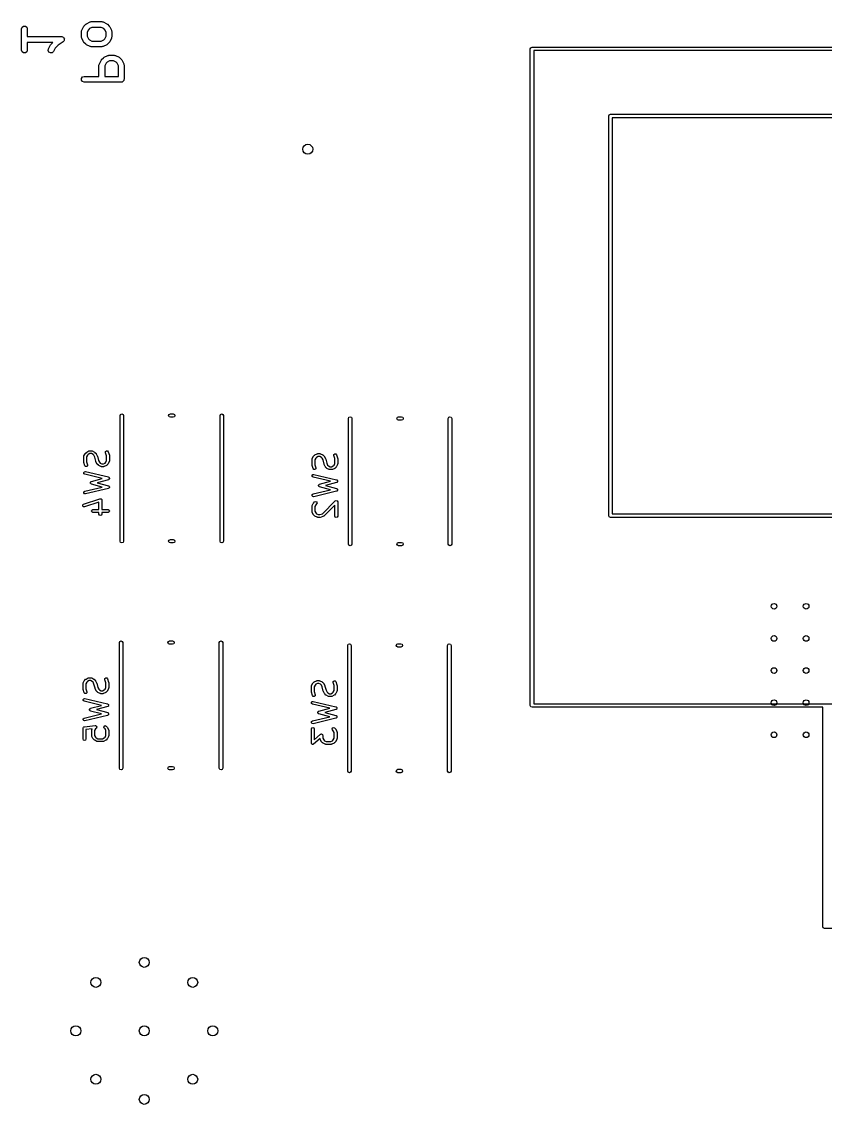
# Model space of a CAD drawing. Extents: x 0.03 to 2.76, y -2.35 to -0.04.
# Drawn here: x 0.027 to 1.136, y -2.297 to -0.804 of the extents above; entities that cross this region are included whole.
import ezdxf

# ---------------------------------------------------------------- set-up
doc = ezdxf.new("R2010")
doc.units = 0
doc.header["$MEASUREMENT"] = 0
doc.layers.add('BLACK', color=7, linetype='CONTINUOUS')

msp = doc.modelspace()

# ---------------------------------------------------------------- linework, layer by layer
at = {"layer": 'BLACK', "linetype": 'CONTINUOUS'}
for p, q in [((0.1163, -0.8072), (0.1212, -0.8047)), ((0.1212, -0.8047), (0.1221, -0.8046)), ((0.1221, -0.8046), (0.123, -0.8043)), ((0.123, -0.8043), (0.1376, -0.8043)), ((0.1376, -0.8043), (0.1384, -0.8046)), ((0.1384, -0.8046), (0.1393, -0.8047)), ((0.1393, -0.8047), (0.1442, -0.8072)), ((0.0269, -0.8144), (0.0276, -0.812)), ((0.0269, -0.8436), (0.0269, -0.8144)), ((0.0276, -0.812), (0.0296, -0.8106)), ((0.0296, -0.8106), (0.032, -0.8106)), ((0.032, -0.8106), (0.034, -0.812)), ((0.034, -0.812), (0.0347, -0.8144)), ((0.0347, -0.8144), (0.0347, -0.825)), ((0.1093, -0.818), (0.1096, -0.8172)), ((0.1093, -0.8253), (0.1093, -0.818)), ((0.1096, -0.8172), (0.1097, -0.8163)), ((0.1097, -0.8163), (0.1121, -0.8114)), ((0.1121, -0.8114), (0.1126, -0.8109)), ((0.1126, -0.8109), (0.1129, -0.8104)), ((0.1129, -0.8104), (0.1153, -0.8079)), ((0.1153, -0.8079), (0.1159, -0.8076)), ((0.1159, -0.8076), (0.1163, -0.8072)), ((0.1189, -0.8155), (0.1171, -0.8189)), ((0.1171, -0.8189), (0.1171, -0.8244)), ((0.1204, -0.8139), (0.1189, -0.8155)), ((0.1239, -0.8122), (0.1204, -0.8139)), ((0.1367, -0.8122), (0.1239, -0.8122)), ((0.1401, -0.8139), (0.1367, -0.8122)), ((0.1417, -0.8155), (0.1401, -0.8139)), ((0.1434, -0.8189), (0.1417, -0.8155)), ((0.1434, -0.8244), (0.1434, -0.8189)), ((0.1442, -0.8072), (0.1447, -0.8076)), ((0.1447, -0.8076), (0.1452, -0.8079)), ((0.1452, -0.8079), (0.1477, -0.8104)), ((0.1477, -0.8104), (0.148, -0.8109)), ((0.148, -0.8109), (0.1484, -0.8114)), ((0.1484, -0.8114), (0.1509, -0.8163)), ((0.1509, -0.8163), (0.151, -0.8172)), ((0.151, -0.8172), (0.1513, -0.818)), ((0.1513, -0.818), (0.1513, -0.8253)), ((0.0347, -0.825), (0.082, -0.825)), ((0.07, -0.8329), (0.0347, -0.8329)), ((0.0347, -0.8329), (0.0347, -0.8436)), ((0.0667, -0.8365), (0.067, -0.8359)), ((0.067, -0.8359), (0.07, -0.8329)), ((0.0842, -0.8323), (0.0772, -0.8369)), ((0.082, -0.825), (0.0821, -0.8251)), ((0.0821, -0.8251), (0.0821, -0.825)), ((0.0821, -0.825), (0.0832, -0.8254)), ((0.0832, -0.8254), (0.0843, -0.8258)), ((0.0843, -0.8322), (0.0842, -0.8322)), ((0.0842, -0.8322), (0.0842, -0.8323)), ((0.0843, -0.8258), (0.0844, -0.8259)), ((0.085, -0.8312), (0.0843, -0.8322)), ((0.0844, -0.8259), (0.0844, -0.8259)), ((0.0844, -0.8259), (0.0851, -0.8268)), ((0.0857, -0.8304), (0.085, -0.8312)), ((0.0851, -0.8268), (0.0857, -0.8278)), ((0.0857, -0.8278), (0.0857, -0.8278)), ((0.0857, -0.8278), (0.0858, -0.8279)), ((0.0858, -0.8279), (0.0857, -0.8291)), ((0.0857, -0.8291), (0.0857, -0.8302)), ((0.0857, -0.8302), (0.0857, -0.8303)), ((0.0857, -0.8303), (0.0857, -0.8304)), ((0.1096, -0.8262), (0.1093, -0.8253)), ((0.1097, -0.8271), (0.1096, -0.8262)), ((0.1121, -0.832), (0.1097, -0.8271)), ((0.1126, -0.8324), (0.1121, -0.832)), ((0.1129, -0.833), (0.1126, -0.8324)), ((0.1153, -0.8354), (0.1129, -0.833)), ((0.1159, -0.8357), (0.1153, -0.8354)), ((0.1163, -0.8362), (0.1159, -0.8357)), ((0.1171, -0.8244), (0.1189, -0.8279)), ((0.1189, -0.8279), (0.1204, -0.8294)), ((0.1204, -0.8294), (0.1239, -0.8311)), ((0.1239, -0.8311), (0.1367, -0.8311)), ((0.1367, -0.8311), (0.1401, -0.8294)), ((0.1401, -0.8294), (0.1417, -0.8279)), ((0.1417, -0.8279), (0.1434, -0.8244)), ((0.1447, -0.8357), (0.1442, -0.8362)), ((0.1452, -0.8354), (0.1447, -0.8357)), ((0.1477, -0.833), (0.1452, -0.8354)), ((0.148, -0.8324), (0.1477, -0.833)), ((0.1484, -0.832), (0.148, -0.8324)), ((0.1509, -0.8271), (0.1484, -0.832)), ((0.151, -0.8262), (0.1509, -0.8271)), ((0.1513, -0.8253), (0.151, -0.8262)), ((0.0276, -0.8459), (0.0269, -0.8436)), ((0.0296, -0.8474), (0.0276, -0.8459)), ((0.032, -0.8474), (0.0296, -0.8474)), ((0.034, -0.8459), (0.032, -0.8474)), ((0.0347, -0.8436), (0.034, -0.8459)), ((0.0635, -0.8443), (0.0638, -0.8418)), ((0.0646, -0.8464), (0.0635, -0.8443)), ((0.0638, -0.8418), (0.0663, -0.837)), ((0.0668, -0.8475), (0.0646, -0.8464)), ((0.0663, -0.837), (0.0667, -0.8365)), ((0.0692, -0.8471), (0.0668, -0.8475)), ((0.0709, -0.8454), (0.0692, -0.8471)), ((0.073, -0.8411), (0.0709, -0.8454)), ((0.0772, -0.8369), (0.073, -0.8411)), ((0.1212, -0.8386), (0.1163, -0.8362)), ((0.1221, -0.8387), (0.1212, -0.8386)), ((0.123, -0.839), (0.1221, -0.8387)), ((0.1376, -0.839), (0.123, -0.839)), ((0.1384, -0.8387), (0.1376, -0.839)), ((0.1393, -0.8386), (0.1384, -0.8387)), ((0.1442, -0.8362), (0.1393, -0.8386)), ((0.1407, -0.8535), (0.1456, -0.8511)), ((0.1456, -0.8511), (0.1465, -0.8509)), ((0.1465, -0.8509), (0.1473, -0.8506)), ((0.1473, -0.8506), (0.1546, -0.8506)), ((0.1546, -0.8506), (0.1555, -0.8509)), ((0.1555, -0.8509), (0.1564, -0.8511)), ((0.1564, -0.8511), (0.1613, -0.8535)), ((0.7287, -0.8419), (0.7294, -0.8403)), ((0.7287, -1.7474), (0.7287, -0.8419)), ((0.7294, -0.8403), (0.7311, -0.8396)), ((0.7311, -0.8396), (2.0894, -0.8396)), ((0.7335, -0.8443), (0.7335, -1.7451)), ((2.087, -0.8443), (0.7335, -0.8443)), ((0.1336, -0.8643), (0.1339, -0.8635)), ((0.1336, -0.8799), (0.1336, -0.8643)), ((0.1339, -0.8635), (0.1341, -0.8626)), ((0.1341, -0.8626), (0.1365, -0.8577)), ((0.1365, -0.8577), (0.1369, -0.8572)), ((0.1369, -0.8572), (0.1372, -0.8567)), ((0.1372, -0.8567), (0.1397, -0.8542)), ((0.1397, -0.8542), (0.1402, -0.8539)), ((0.1402, -0.8539), (0.1407, -0.8535)), ((0.1433, -0.8618), (0.1415, -0.8653)), ((0.1415, -0.8653), (0.1415, -0.8799)), ((0.1448, -0.8602), (0.1433, -0.8618)), ((0.1483, -0.8585), (0.1448, -0.8602)), ((0.1537, -0.8585), (0.1483, -0.8585)), ((0.1572, -0.8602), (0.1537, -0.8585)), ((0.1587, -0.8618), (0.1572, -0.8602)), ((0.1605, -0.8653), (0.1587, -0.8618)), ((0.1605, -0.8799), (0.1605, -0.8653)), ((0.1613, -0.8535), (0.1617, -0.8539)), ((0.1617, -0.8539), (0.1623, -0.8542)), ((0.1623, -0.8542), (0.1647, -0.8567)), ((0.1647, -0.8567), (0.165, -0.8572)), ((0.165, -0.8572), (0.1655, -0.8577)), ((0.1655, -0.8577), (0.1679, -0.8626)), ((0.1679, -0.8626), (0.168, -0.8635)), ((0.168, -0.8635), (0.1683, -0.8643)), ((0.1683, -0.8643), (0.1683, -0.8838)), ((0.1095, -0.8826), (0.1109, -0.8806)), ((0.1109, -0.8806), (0.1132, -0.8799)), ((0.1132, -0.8799), (0.1336, -0.8799)), ((0.1415, -0.8799), (0.1605, -0.8799)), ((0.1095, -0.885), (0.1095, -0.8826)), ((0.1109, -0.887), (0.1095, -0.885)), ((0.1132, -0.8878), (0.1109, -0.887)), ((0.1644, -0.8878), (0.1132, -0.8878)), ((0.165, -0.8876), (0.1644, -0.8878)), ((0.1656, -0.8876), (0.165, -0.8876)), ((0.1661, -0.8872), (0.1656, -0.8876)), ((0.1667, -0.887), (0.1661, -0.8872)), ((0.1671, -0.8865), (0.1667, -0.887)), ((0.1676, -0.8861), (0.1671, -0.8865)), ((0.1678, -0.8855), (0.1676, -0.8861)), ((0.1681, -0.885), (0.1678, -0.8855)), ((0.1683, -0.8838), (0.1681, -0.8844)), ((0.1681, -0.8844), (0.1681, -0.885)), ((0.837, -0.9344), (0.8377, -0.9328)), ((0.837, -1.4856), (0.837, -0.9344)), ((0.8377, -0.9328), (0.8394, -0.9321)), ((0.8394, -0.9321), (1.9811, -0.9321)), ((0.8417, -0.9368), (0.8417, -1.4833)), ((1.9787, -0.9368), (0.8417, -0.9368)), ((0.1628, -1.3476), (0.1635, -1.346)), ((0.1628, -1.5209), (0.1628, -1.3476)), ((0.1635, -1.346), (0.1652, -1.3453)), ((0.1652, -1.3453), (0.1668, -1.346)), ((0.1668, -1.346), (0.1675, -1.3476)), ((0.1675, -1.3476), (0.1675, -1.5209)), ((0.2297, -1.3476), (0.2304, -1.346)), ((0.2304, -1.3493), (0.2297, -1.3476)), ((0.2304, -1.346), (0.2321, -1.3453)), ((0.2321, -1.35), (0.2304, -1.3493)), ((0.2321, -1.3453), (0.236, -1.3453)), ((0.236, -1.35), (0.2321, -1.35)), ((0.236, -1.3453), (0.2377, -1.346)), ((0.2377, -1.3493), (0.236, -1.35)), ((0.2377, -1.346), (0.2384, -1.3476)), ((0.2384, -1.3476), (0.2377, -1.3493)), ((0.3006, -1.3476), (0.3013, -1.346)), ((0.3006, -1.5209), (0.3006, -1.3476)), ((0.3013, -1.346), (0.303, -1.3453)), ((0.303, -1.3453), (0.3046, -1.346)), ((0.3046, -1.346), (0.3053, -1.3476)), ((0.3053, -1.3476), (0.3053, -1.5209)), ((0.4778, -1.3516), (0.4784, -1.3499)), ((0.4778, -1.5248), (0.4778, -1.3516)), ((0.4784, -1.3499), (0.4801, -1.3492)), ((0.4801, -1.3492), (0.4818, -1.3499)), ((0.4818, -1.3499), (0.4825, -1.3516)), ((0.4825, -1.3516), (0.4825, -1.5248)), ((0.5447, -1.3516), (0.5454, -1.3499)), ((0.5454, -1.3533), (0.5447, -1.3516)), ((0.5454, -1.3499), (0.547, -1.3492)), ((0.547, -1.3539), (0.5454, -1.3533)), ((0.547, -1.3492), (0.551, -1.3492)), ((0.551, -1.3539), (0.547, -1.3539)), ((0.551, -1.3492), (0.5527, -1.3499)), ((0.5527, -1.3533), (0.551, -1.3539)), ((0.5527, -1.3499), (0.5533, -1.3516)), ((0.5533, -1.3516), (0.5527, -1.3533)), ((0.6156, -1.3516), (0.6162, -1.3499)), ((0.6156, -1.5248), (0.6156, -1.3516)), ((0.6162, -1.3499), (0.6179, -1.3492)), ((0.6179, -1.3492), (0.6196, -1.3499)), ((0.6196, -1.3499), (0.6203, -1.3516)), ((0.6203, -1.3516), (0.6203, -1.5248)), ((0.1128, -1.4033), (0.1143, -1.4003)), ((0.1128, -1.4037), (0.1128, -1.4033)), ((0.1143, -1.4003), (0.1145, -1.4001)), ((0.1145, -1.4001), (0.1147, -1.3998)), ((0.1147, -1.3998), (0.1162, -1.3983)), ((0.1162, -1.3983), (0.1165, -1.3982)), ((0.1165, -1.3982), (0.1167, -1.3979)), ((0.1177, -1.4023), (0.1165, -1.4046)), ((0.1167, -1.3979), (0.1197, -1.3964)), ((0.1187, -1.4013), (0.1177, -1.4023)), ((0.121, -1.4001), (0.1187, -1.4013)), ((0.1197, -1.3964), (0.1201, -1.3964)), ((0.1201, -1.3964), (0.1206, -1.3962)), ((0.1206, -1.3962), (0.1236, -1.3962)), ((0.1231, -1.4001), (0.121, -1.4001)), ((0.1254, -1.4013), (0.1231, -1.4001)), ((0.1236, -1.3962), (0.124, -1.3964)), ((0.124, -1.3964), (0.1244, -1.3964)), ((0.1244, -1.3964), (0.1274, -1.3979)), ((0.1264, -1.4023), (0.1254, -1.4013)), ((0.1277, -1.4048), (0.1264, -1.4023)), ((0.1274, -1.3979), (0.1277, -1.3982)), ((0.1277, -1.3982), (0.128, -1.3983)), ((0.128, -1.3983), (0.1295, -1.3998)), ((0.1295, -1.3998), (0.1296, -1.4001)), ((0.1296, -1.4001), (0.1298, -1.4003)), ((0.1298, -1.4003), (0.1313, -1.4033)), ((0.1313, -1.4033), (0.1313, -1.4035)), ((0.1313, -1.4035), (0.1315, -1.4037)), ((0.1427, -1.3988), (0.1428, -1.3973)), ((0.1441, -1.403), (0.1427, -1.3988)), ((0.1428, -1.3973), (0.1439, -1.3963)), ((0.1439, -1.3963), (0.1454, -1.3964)), ((0.1441, -1.4097), (0.1441, -1.403)), ((0.1454, -1.3964), (0.1464, -1.3975)), ((0.1464, -1.3975), (0.1479, -1.402)), ((0.1479, -1.402), (0.1479, -1.4024)), ((0.1479, -1.4024), (0.148, -1.4027)), ((0.148, -1.4027), (0.148, -1.4102)), ((0.4296, -1.4037), (0.4311, -1.4022)), ((0.4311, -1.4022), (0.4314, -1.4021)), ((0.4314, -1.4021), (0.4316, -1.4018)), ((0.4316, -1.4018), (0.4346, -1.4003)), ((0.4346, -1.4003), (0.4351, -1.4003)), ((0.4351, -1.4003), (0.4355, -1.4001)), ((0.4355, -1.4001), (0.4385, -1.4001)), ((0.4385, -1.4001), (0.4389, -1.4003)), ((0.4389, -1.4003), (0.4394, -1.4003)), ((0.4394, -1.4003), (0.4424, -1.4018)), ((0.4424, -1.4018), (0.4426, -1.4021)), ((0.4426, -1.4021), (0.4429, -1.4022)), ((0.4429, -1.4022), (0.4444, -1.4037)), ((0.4577, -1.4027), (0.4578, -1.4012)), ((0.4591, -1.4069), (0.4577, -1.4027)), ((0.4578, -1.4012), (0.4589, -1.4002)), ((0.4589, -1.4002), (0.4604, -1.4003)), ((0.4604, -1.4003), (0.4614, -1.4015)), ((0.4614, -1.4015), (0.4629, -1.406)), ((0.1126, -1.4042), (0.1128, -1.4037)), ((0.1126, -1.4117), (0.1126, -1.4042)), ((0.1127, -1.412), (0.1126, -1.4117)), ((0.1127, -1.4123), (0.1127, -1.412)), ((0.1142, -1.4168), (0.1127, -1.4123)), ((0.1152, -1.4179), (0.1142, -1.4168)), ((0.1167, -1.418), (0.1152, -1.4179)), ((0.1165, -1.4046), (0.1165, -1.4113)), ((0.1165, -1.4113), (0.1179, -1.4155)), ((0.1178, -1.417), (0.1167, -1.418)), ((0.1179, -1.4155), (0.1178, -1.417)), ((0.1292, -1.4106), (0.1277, -1.4048)), ((0.1293, -1.4108), (0.1292, -1.4106)), ((0.1293, -1.411), (0.1293, -1.4108)), ((0.1308, -1.414), (0.1293, -1.411)), ((0.131, -1.4143), (0.1308, -1.414)), ((0.1312, -1.4145), (0.131, -1.4143)), ((0.1327, -1.4161), (0.1312, -1.4145)), ((0.1315, -1.4037), (0.1329, -1.4095)), ((0.133, -1.4162), (0.1327, -1.4161)), ((0.1329, -1.4095), (0.1342, -1.412)), ((0.1332, -1.4164), (0.133, -1.4162)), ((0.1362, -1.4179), (0.1332, -1.4164)), ((0.1342, -1.412), (0.1352, -1.413)), ((0.1352, -1.413), (0.1375, -1.4142)), ((0.1366, -1.418), (0.1362, -1.4179)), ((0.1371, -1.4181), (0.1366, -1.418)), ((0.1401, -1.4181), (0.1371, -1.4181)), ((0.1375, -1.4142), (0.1396, -1.4142)), ((0.1396, -1.4142), (0.1419, -1.413)), ((0.1405, -1.418), (0.1401, -1.4181)), ((0.1409, -1.4179), (0.1405, -1.418)), ((0.1439, -1.4164), (0.1409, -1.4179)), ((0.1419, -1.413), (0.1429, -1.412)), ((0.1429, -1.412), (0.1441, -1.4097)), ((0.1442, -1.4162), (0.1439, -1.4164)), ((0.1445, -1.4161), (0.1442, -1.4162)), ((0.146, -1.4145), (0.1445, -1.4161)), ((0.1461, -1.4143), (0.146, -1.4145)), ((0.1463, -1.414), (0.1461, -1.4143)), ((0.1478, -1.411), (0.1463, -1.414)), ((0.1479, -1.4106), (0.1478, -1.411)), ((0.148, -1.4102), (0.1479, -1.4106)), ((0.4276, -1.4081), (0.4277, -1.4077)), ((0.4276, -1.4156), (0.4276, -1.4081)), ((0.4277, -1.4159), (0.4276, -1.4156)), ((0.4277, -1.4077), (0.4278, -1.4072)), ((0.4277, -1.4162), (0.4277, -1.4159)), ((0.4292, -1.4207), (0.4277, -1.4162)), ((0.4278, -1.4072), (0.4293, -1.4042)), ((0.4293, -1.4042), (0.4295, -1.404)), ((0.4295, -1.404), (0.4296, -1.4037)), ((0.4326, -1.4063), (0.4315, -1.4086)), ((0.4315, -1.4086), (0.4315, -1.4153)), ((0.4315, -1.4153), (0.4329, -1.4195)), ((0.4337, -1.4052), (0.4326, -1.4063)), ((0.436, -1.4041), (0.4337, -1.4052)), ((0.4381, -1.4041), (0.436, -1.4041)), ((0.4404, -1.4052), (0.4381, -1.4041)), ((0.4414, -1.4063), (0.4404, -1.4052)), ((0.4427, -1.4088), (0.4414, -1.4063)), ((0.4441, -1.4146), (0.4427, -1.4088)), ((0.4442, -1.4148), (0.4441, -1.4146)), ((0.4443, -1.415), (0.4442, -1.4148)), ((0.4458, -1.418), (0.4443, -1.415)), ((0.4444, -1.4037), (0.4445, -1.404)), ((0.4445, -1.404), (0.4448, -1.4042)), ((0.4448, -1.4042), (0.4463, -1.4072)), ((0.446, -1.4182), (0.4458, -1.418)), ((0.4461, -1.4185), (0.446, -1.4182)), ((0.4463, -1.4072), (0.4463, -1.4074)), ((0.4463, -1.4074), (0.4464, -1.4076)), ((0.4464, -1.4076), (0.4479, -1.4134)), ((0.4479, -1.4134), (0.4491, -1.4159)), ((0.4491, -1.4159), (0.4502, -1.417)), ((0.4502, -1.417), (0.4525, -1.4181)), ((0.4525, -1.4181), (0.4546, -1.4181)), ((0.4546, -1.4181), (0.4569, -1.417)), ((0.4569, -1.417), (0.4579, -1.4159)), ((0.4579, -1.4159), (0.4591, -1.4136)), ((0.4591, -1.4136), (0.4591, -1.4069)), ((0.461, -1.4182), (0.4609, -1.4185)), ((0.4613, -1.418), (0.461, -1.4182)), ((0.4628, -1.415), (0.4613, -1.418)), ((0.463, -1.4141), (0.4628, -1.4145)), ((0.4628, -1.4145), (0.4628, -1.415)), ((0.4629, -1.406), (0.4629, -1.4063)), ((0.4629, -1.4063), (0.463, -1.4066)), ((0.463, -1.4066), (0.463, -1.4141)), ((0.1126, -1.4262), (0.1135, -1.425)), ((0.1129, -1.4277), (0.1126, -1.4262)), ((0.1141, -1.4286), (0.1129, -1.4277)), ((0.1135, -1.425), (0.115, -1.4247)), ((0.138, -1.4343), (0.1141, -1.4286)), ((0.115, -1.4247), (0.1465, -1.4322)), ((0.1465, -1.4322), (0.1468, -1.4324)), ((0.1468, -1.4324), (0.147, -1.4325)), ((0.147, -1.4325), (0.1473, -1.4328)), ((0.1473, -1.4328), (0.1477, -1.4331)), ((0.1477, -1.4331), (0.1478, -1.4334)), ((0.4276, -1.4301), (0.4285, -1.4289)), ((0.4278, -1.4316), (0.4276, -1.4301)), ((0.4291, -1.4325), (0.4278, -1.4316)), ((0.4285, -1.4289), (0.43, -1.4287)), ((0.453, -1.4382), (0.4291, -1.4325)), ((0.4301, -1.4219), (0.4292, -1.4207)), ((0.43, -1.4287), (0.4615, -1.4362)), ((0.4316, -1.422), (0.4301, -1.4219)), ((0.4328, -1.421), (0.4316, -1.422)), ((0.4329, -1.4195), (0.4328, -1.421)), ((0.4476, -1.42), (0.4461, -1.4185)), ((0.4479, -1.4201), (0.4476, -1.42)), ((0.4481, -1.4204), (0.4479, -1.4201)), ((0.4511, -1.4219), (0.4481, -1.4204)), ((0.4516, -1.4219), (0.4511, -1.4219)), ((0.452, -1.4221), (0.4516, -1.4219)), ((0.455, -1.4221), (0.452, -1.4221)), ((0.4554, -1.4219), (0.455, -1.4221)), ((0.4559, -1.4219), (0.4554, -1.4219)), ((0.4589, -1.4204), (0.4559, -1.4219)), ((0.4591, -1.4201), (0.4589, -1.4204)), ((0.4594, -1.42), (0.4591, -1.4201)), ((0.4609, -1.4185), (0.4594, -1.42)), ((0.1141, -1.4517), (0.138, -1.4461)), ((0.1465, -1.4481), (0.115, -1.4556)), ((0.1217, -1.4397), (0.1218, -1.4394)), ((0.1217, -1.4402), (0.1217, -1.4397)), ((0.1217, -1.4407), (0.1217, -1.4402)), ((0.1218, -1.4409), (0.1217, -1.4407)), ((0.1218, -1.4394), (0.1219, -1.4392)), ((0.1219, -1.4411), (0.1218, -1.4409)), ((0.1219, -1.4392), (0.1223, -1.4389)), ((0.1223, -1.4414), (0.1219, -1.4411)), ((0.1223, -1.4389), (0.1226, -1.4385)), ((0.1226, -1.4419), (0.1223, -1.4414)), ((0.1226, -1.4385), (0.1228, -1.4384)), ((0.1228, -1.4419), (0.1226, -1.4419)), ((0.1228, -1.4384), (0.1231, -1.4383)), ((0.1231, -1.4421), (0.1228, -1.4419)), ((0.1231, -1.4383), (0.138, -1.4343)), ((0.138, -1.4461), (0.1231, -1.4421)), ((0.1466, -1.4361), (0.1312, -1.4402)), ((0.1312, -1.4402), (0.1466, -1.4443)), ((0.1468, -1.4479), (0.1465, -1.4481)), ((0.1468, -1.4359), (0.1466, -1.4361)), ((0.1466, -1.4443), (0.1468, -1.4444)), ((0.1471, -1.4358), (0.1468, -1.4359)), ((0.1468, -1.4444), (0.1471, -1.4445)), ((0.147, -1.4479), (0.1468, -1.4479)), ((0.1473, -1.4475), (0.147, -1.4479)), ((0.1474, -1.4354), (0.1471, -1.4358)), ((0.1471, -1.4445), (0.1474, -1.4449)), ((0.1477, -1.4472), (0.1473, -1.4475)), ((0.1478, -1.4351), (0.1474, -1.4354)), ((0.1474, -1.4449), (0.1478, -1.4452)), ((0.1478, -1.4469), (0.1477, -1.4472)), ((0.1478, -1.4334), (0.148, -1.4337)), ((0.148, -1.4346), (0.1478, -1.4348)), ((0.1478, -1.4348), (0.1478, -1.4351)), ((0.1478, -1.4452), (0.1478, -1.4455)), ((0.1478, -1.4455), (0.148, -1.4457)), ((0.148, -1.4467), (0.1478, -1.4469)), ((0.148, -1.4337), (0.1479, -1.4341)), ((0.1479, -1.4341), (0.148, -1.4346)), ((0.148, -1.4457), (0.1479, -1.4462)), ((0.1479, -1.4462), (0.148, -1.4467)), ((0.4366, -1.4436), (0.4368, -1.4434)), ((0.4367, -1.4441), (0.4366, -1.4436)), ((0.4366, -1.4446), (0.4367, -1.4441)), ((0.4368, -1.4448), (0.4366, -1.4446)), ((0.4368, -1.4431), (0.4372, -1.4428)), ((0.4368, -1.4434), (0.4368, -1.4431)), ((0.4368, -1.4451), (0.4368, -1.4448)), ((0.4372, -1.4454), (0.4368, -1.4451)), ((0.4372, -1.4428), (0.4375, -1.4424)), ((0.4375, -1.4458), (0.4372, -1.4454)), ((0.4375, -1.4424), (0.4378, -1.4424)), ((0.4378, -1.4458), (0.4375, -1.4458)), ((0.4378, -1.4424), (0.438, -1.4422)), ((0.438, -1.446), (0.4378, -1.4458)), ((0.438, -1.4422), (0.453, -1.4382)), ((0.453, -1.45), (0.438, -1.446)), ((0.4615, -1.44), (0.4462, -1.4441)), ((0.4462, -1.4441), (0.4615, -1.4482)), ((0.4615, -1.4362), (0.4617, -1.4364)), ((0.4618, -1.4398), (0.4615, -1.44)), ((0.4615, -1.4482), (0.4618, -1.4484)), ((0.4617, -1.4364), (0.462, -1.4364)), ((0.4621, -1.4398), (0.4618, -1.4398)), ((0.462, -1.4364), (0.4623, -1.4368)), ((0.4623, -1.4394), (0.4621, -1.4398)), ((0.4623, -1.4368), (0.4627, -1.4371)), ((0.4627, -1.4391), (0.4623, -1.4394)), ((0.4627, -1.4371), (0.4627, -1.4373)), ((0.4627, -1.4373), (0.4629, -1.4376)), ((0.4628, -1.4388), (0.4627, -1.4391)), ((0.4629, -1.4385), (0.4628, -1.4388)), ((0.4629, -1.4376), (0.4629, -1.4381)), ((0.4629, -1.4381), (0.4629, -1.4385)), ((0.1124, -1.4698), (0.1349, -1.4623)), ((0.1126, -1.4541), (0.1129, -1.4526)), ((0.1135, -1.4553), (0.1126, -1.4541)), ((0.1129, -1.4526), (0.1141, -1.4517)), ((0.115, -1.4556), (0.1135, -1.4553)), ((0.1349, -1.4623), (0.1353, -1.4623)), ((0.1353, -1.4623), (0.1356, -1.4622)), ((0.1356, -1.4622), (0.136, -1.4624)), ((0.136, -1.4624), (0.1364, -1.4624)), ((0.1364, -1.4624), (0.1367, -1.4626)), ((0.1367, -1.4626), (0.137, -1.4628)), ((0.137, -1.4628), (0.1371, -1.4632)), ((0.1371, -1.4632), (0.1374, -1.4635)), ((0.4276, -1.4581), (0.4278, -1.4566)), ((0.4285, -1.4593), (0.4276, -1.4581)), ((0.4278, -1.4566), (0.4291, -1.4557)), ((0.43, -1.4595), (0.4285, -1.4593)), ((0.4291, -1.4557), (0.453, -1.45)), ((0.4615, -1.452), (0.43, -1.4595)), ((0.4617, -1.4518), (0.4615, -1.452)), ((0.462, -1.4518), (0.4617, -1.4518)), ((0.4618, -1.4484), (0.4621, -1.4484)), ((0.4623, -1.4514), (0.462, -1.4518)), ((0.4621, -1.4484), (0.4623, -1.4488)), ((0.4623, -1.4488), (0.4627, -1.4491)), ((0.4627, -1.4511), (0.4623, -1.4514)), ((0.4627, -1.4491), (0.4628, -1.4494)), ((0.4629, -1.4506), (0.4627, -1.4508)), ((0.4627, -1.4508), (0.4627, -1.4511)), ((0.4628, -1.4494), (0.4629, -1.4496)), ((0.4629, -1.4496), (0.4629, -1.4501)), ((0.4629, -1.4501), (0.4629, -1.4506)), ((0.1112, -1.4723), (0.1113, -1.4708)), ((0.1122, -1.4734), (0.1112, -1.4723)), ((0.1113, -1.4708), (0.1124, -1.4698)), ((0.1137, -1.4735), (0.1122, -1.4734)), ((0.1336, -1.4669), (0.1137, -1.4735)), ((0.1231, -1.4791), (0.1237, -1.4778)), ((0.1237, -1.4778), (0.1251, -1.4772)), ((0.1251, -1.4772), (0.1336, -1.4772)), ((0.1336, -1.4772), (0.1336, -1.4669)), ((0.1374, -1.4635), (0.1374, -1.4639)), ((0.1374, -1.4639), (0.1375, -1.4642)), ((0.1375, -1.4642), (0.1375, -1.4772)), ((0.1375, -1.4772), (0.1461, -1.4772)), ((0.1461, -1.4772), (0.1475, -1.4778)), ((0.1475, -1.4778), (0.148, -1.4791)), ((0.4276, -1.4726), (0.4277, -1.4722)), ((0.4276, -1.4801), (0.4276, -1.4726)), ((0.4277, -1.4722), (0.4278, -1.4717)), ((0.4278, -1.4717), (0.4293, -1.4687)), ((0.4293, -1.4687), (0.4295, -1.4685)), ((0.4295, -1.4685), (0.4296, -1.4682)), ((0.4296, -1.4682), (0.4311, -1.4667)), ((0.4311, -1.4667), (0.4325, -1.4661)), ((0.4326, -1.4708), (0.4315, -1.4731)), ((0.4315, -1.4731), (0.4315, -1.4796)), ((0.4325, -1.4661), (0.4339, -1.4667)), ((0.4339, -1.4695), (0.4326, -1.4708)), ((0.4339, -1.4667), (0.4345, -1.4681)), ((0.4345, -1.4681), (0.4339, -1.4695)), ((0.442, -1.4829), (0.4596, -1.4652)), ((0.4591, -1.4713), (0.4444, -1.486)), ((0.4591, -1.4861), (0.4591, -1.4713)), ((0.4596, -1.4652), (0.461, -1.4646)), ((0.461, -1.4646), (0.4624, -1.4652)), ((0.4624, -1.4652), (0.463, -1.4666)), ((0.463, -1.4666), (0.463, -1.4861)), ((0.1237, -1.4805), (0.1231, -1.4791)), ((0.1251, -1.4811), (0.1237, -1.4805)), ((0.1336, -1.4811), (0.1251, -1.4811)), ((0.1336, -1.4836), (0.1336, -1.4811)), ((0.1342, -1.485), (0.1336, -1.4836)), ((0.1356, -1.4856), (0.1342, -1.485)), ((0.137, -1.485), (0.1356, -1.4856)), ((0.1375, -1.4836), (0.137, -1.485)), ((0.1461, -1.4811), (0.1375, -1.4811)), ((0.1375, -1.4811), (0.1375, -1.4836)), ((0.1475, -1.4805), (0.1461, -1.4811)), ((0.148, -1.4791), (0.1475, -1.4805)), ((0.4277, -1.4805), (0.4276, -1.4801)), ((0.4278, -1.481), (0.4277, -1.4805)), ((0.4293, -1.484), (0.4278, -1.481)), ((0.4295, -1.4842), (0.4293, -1.484)), ((0.4296, -1.4845), (0.4295, -1.4842)), ((0.4311, -1.486), (0.4296, -1.4845)), ((0.4314, -1.4861), (0.4311, -1.486)), ((0.4316, -1.4864), (0.4314, -1.4861)), ((0.4315, -1.4796), (0.4326, -1.4819)), ((0.4346, -1.4878), (0.4316, -1.4864)), ((0.4326, -1.4819), (0.4337, -1.483)), ((0.4337, -1.483), (0.436, -1.4841)), ((0.4351, -1.4879), (0.4346, -1.4878)), ((0.4355, -1.4881), (0.4351, -1.4879)), ((0.4385, -1.4881), (0.4355, -1.4881)), ((0.436, -1.4841), (0.4382, -1.4841)), ((0.4382, -1.4841), (0.442, -1.4829)), ((0.4388, -1.4879), (0.4385, -1.4881)), ((0.4391, -1.488), (0.4388, -1.4879)), ((0.4436, -1.4865), (0.4391, -1.488)), ((0.444, -1.4862), (0.4436, -1.4865)), ((0.4444, -1.486), (0.444, -1.4862)), ((0.4596, -1.4875), (0.4591, -1.4861)), ((0.461, -1.4881), (0.4596, -1.4875)), ((0.4624, -1.4875), (0.461, -1.4881)), ((0.463, -1.4861), (0.4624, -1.4875)), ((0.8377, -1.4873), (0.837, -1.4856)), ((0.837, -1.4856), (0.837, -1.4856)), ((0.8394, -1.488), (0.8377, -1.4873)), ((1.9811, -1.488), (0.8394, -1.488)), ((0.8417, -1.4833), (1.9787, -1.4833)), ((0.1635, -1.5225), (0.1628, -1.5209)), ((0.1652, -1.5232), (0.1635, -1.5225)), ((0.1668, -1.5225), (0.1652, -1.5232)), ((0.1675, -1.5209), (0.1668, -1.5225)), ((0.2297, -1.5209), (0.2304, -1.5192)), ((0.2304, -1.5225), (0.2297, -1.5209)), ((0.2304, -1.5192), (0.2321, -1.5185)), ((0.2321, -1.5232), (0.2304, -1.5225)), ((0.2321, -1.5185), (0.236, -1.5185)), ((0.236, -1.5185), (0.2377, -1.5192)), ((0.2377, -1.5225), (0.236, -1.5232)), ((0.2377, -1.5192), (0.2384, -1.5209)), ((0.2384, -1.5209), (0.2377, -1.5225)), ((0.3013, -1.5225), (0.3006, -1.5209)), ((0.303, -1.5232), (0.3013, -1.5225)), ((0.3046, -1.5225), (0.303, -1.5232)), ((0.3053, -1.5209), (0.3046, -1.5225)), ((0.5454, -1.5231), (0.547, -1.5224)), ((0.547, -1.5224), (0.551, -1.5224)), ((0.551, -1.5224), (0.5527, -1.5231)), ((0.236, -1.5232), (0.2321, -1.5232)), ((0.4784, -1.5265), (0.4778, -1.5248)), ((0.4801, -1.5272), (0.4784, -1.5265)), ((0.4818, -1.5265), (0.4801, -1.5272)), ((0.4825, -1.5248), (0.4818, -1.5265)), ((0.5447, -1.5248), (0.5454, -1.5231)), ((0.5454, -1.5265), (0.5447, -1.5248)), ((0.547, -1.5272), (0.5454, -1.5265)), ((0.551, -1.5272), (0.547, -1.5272)), ((0.5527, -1.5265), (0.551, -1.5272)), ((0.5527, -1.5231), (0.5533, -1.5248)), ((0.5533, -1.5248), (0.5527, -1.5265)), ((0.6162, -1.5265), (0.6156, -1.5248)), ((0.6179, -1.5272), (0.6162, -1.5265)), ((0.6196, -1.5265), (0.6179, -1.5272)), ((0.6203, -1.5248), (0.6196, -1.5265)), ((0.1618, -1.6606), (0.1625, -1.659)), ((0.1618, -1.8339), (0.1618, -1.6606)), ((0.1625, -1.659), (0.1642, -1.6583)), ((0.1642, -1.6583), (0.1658, -1.659)), ((0.1658, -1.659), (0.1665, -1.6606)), ((0.1665, -1.6606), (0.1665, -1.8339)), ((0.2287, -1.6606), (0.2294, -1.659)), ((0.2294, -1.6623), (0.2287, -1.6606)), ((0.2294, -1.659), (0.2311, -1.6583)), ((0.2311, -1.663), (0.2294, -1.6623)), ((0.2311, -1.6583), (0.235, -1.6583)), ((0.235, -1.663), (0.2311, -1.663)), ((0.235, -1.6583), (0.2367, -1.659)), ((0.2367, -1.6623), (0.235, -1.663)), ((0.2367, -1.659), (0.2374, -1.6606)), ((0.2374, -1.6606), (0.2367, -1.6623)), ((0.2996, -1.6606), (0.3003, -1.659)), ((0.2996, -1.8339), (0.2996, -1.6606)), ((0.3003, -1.659), (0.302, -1.6583)), ((0.302, -1.6583), (0.3036, -1.659)), ((0.3036, -1.659), (0.3043, -1.6606)), ((0.3043, -1.6606), (0.3043, -1.8339)), ((0.4768, -1.6646), (0.4775, -1.6629)), ((0.4768, -1.8378), (0.4768, -1.6646)), ((0.4775, -1.6629), (0.4791, -1.6622)), ((0.4791, -1.6622), (0.4808, -1.6629)), ((0.4808, -1.6629), (0.4815, -1.6646)), ((0.4815, -1.6646), (0.4815, -1.8378)), ((0.5437, -1.6646), (0.5444, -1.6629)), ((0.5444, -1.6662), (0.5437, -1.6646)), ((0.5444, -1.6629), (0.5461, -1.6622)), ((0.5461, -1.6669), (0.5444, -1.6662)), ((0.5461, -1.6622), (0.55, -1.6622)), ((0.55, -1.6669), (0.5461, -1.6669)), ((0.55, -1.6622), (0.5517, -1.6629)), ((0.5517, -1.6662), (0.55, -1.6669)), ((0.5517, -1.6629), (0.5524, -1.6646)), ((0.5524, -1.6646), (0.5517, -1.6662)), ((0.6146, -1.6646), (0.6153, -1.6629)), ((0.6146, -1.8378), (0.6146, -1.6646)), ((0.6153, -1.6629), (0.6169, -1.6622)), ((0.6169, -1.6622), (0.6186, -1.6629)), ((0.6186, -1.6629), (0.6193, -1.6646)), ((0.6193, -1.6646), (0.6193, -1.8378)), ((0.1116, -1.7171), (0.1118, -1.7167)), ((0.1118, -1.7163), (0.1133, -1.7133)), ((0.1118, -1.7167), (0.1118, -1.7163)), ((0.1133, -1.7133), (0.1136, -1.7131)), ((0.1136, -1.7131), (0.1137, -1.7128)), ((0.1137, -1.7128), (0.1152, -1.7113)), ((0.1152, -1.7113), (0.1155, -1.7111)), ((0.1155, -1.7111), (0.1157, -1.7109)), ((0.1167, -1.7153), (0.1155, -1.7176)), ((0.1157, -1.7109), (0.1187, -1.7094)), ((0.1177, -1.7143), (0.1167, -1.7153)), ((0.12, -1.7131), (0.1177, -1.7143)), ((0.1187, -1.7094), (0.1192, -1.7094)), ((0.1192, -1.7094), (0.1196, -1.7092)), ((0.1196, -1.7092), (0.1226, -1.7092)), ((0.1221, -1.7131), (0.12, -1.7131)), ((0.1244, -1.7143), (0.1221, -1.7131)), ((0.1226, -1.7092), (0.123, -1.7094)), ((0.123, -1.7094), (0.1235, -1.7094)), ((0.1235, -1.7094), (0.1265, -1.7109)), ((0.1255, -1.7153), (0.1244, -1.7143)), ((0.1267, -1.7178), (0.1255, -1.7153)), ((0.1265, -1.7109), (0.1267, -1.7111)), ((0.1267, -1.7111), (0.127, -1.7113)), ((0.127, -1.7113), (0.1285, -1.7128)), ((0.1285, -1.7128), (0.1286, -1.7131)), ((0.1286, -1.7131), (0.1288, -1.7133)), ((0.1288, -1.7133), (0.1303, -1.7163)), ((0.1303, -1.7163), (0.1304, -1.7165)), ((0.1304, -1.7165), (0.1305, -1.7167)), ((0.1305, -1.7167), (0.1319, -1.7225)), ((0.1417, -1.7118), (0.1418, -1.7103)), ((0.1431, -1.716), (0.1417, -1.7118)), ((0.1418, -1.7103), (0.143, -1.7093)), ((0.143, -1.7093), (0.1445, -1.7094)), ((0.1431, -1.7227), (0.1431, -1.716)), ((0.1445, -1.7094), (0.1454, -1.7105)), ((0.1454, -1.7105), (0.1469, -1.715)), ((0.1469, -1.715), (0.1469, -1.7153)), ((0.1469, -1.7153), (0.147, -1.7156)), ((0.147, -1.7156), (0.147, -1.7231)), ((0.4283, -1.7172), (0.4285, -1.717)), ((0.4285, -1.717), (0.4286, -1.7167)), ((0.4286, -1.7167), (0.4301, -1.7152)), ((0.4301, -1.7152), (0.4304, -1.7151)), ((0.4304, -1.7151), (0.4307, -1.7148)), ((0.4307, -1.7148), (0.4337, -1.7133)), ((0.435, -1.7171), (0.4327, -1.7182)), ((0.4337, -1.7133), (0.4341, -1.7133)), ((0.4341, -1.7133), (0.4345, -1.7131)), ((0.4345, -1.7131), (0.4375, -1.7131)), ((0.4371, -1.7171), (0.435, -1.7171)), ((0.4394, -1.7182), (0.4371, -1.7171)), ((0.4375, -1.7131), (0.438, -1.7133)), ((0.438, -1.7133), (0.4384, -1.7133)), ((0.4384, -1.7133), (0.4414, -1.7148)), ((0.4414, -1.7148), (0.4416, -1.7151)), ((0.4416, -1.7151), (0.4419, -1.7152)), ((0.4419, -1.7152), (0.4434, -1.7167)), ((0.4434, -1.7167), (0.4436, -1.717)), ((0.4436, -1.717), (0.4438, -1.7172)), ((0.4567, -1.7157), (0.4568, -1.7142)), ((0.4581, -1.7199), (0.4567, -1.7157)), ((0.4568, -1.7142), (0.4579, -1.7132)), ((0.4579, -1.7132), (0.4594, -1.7133)), ((0.4594, -1.7133), (0.4604, -1.7145)), ((0.4604, -1.7145), (0.4619, -1.719)), ((0.1116, -1.7247), (0.1116, -1.7171)), ((0.1117, -1.7249), (0.1116, -1.7247)), ((0.1117, -1.7253), (0.1117, -1.7249)), ((0.1132, -1.7298), (0.1117, -1.7253)), ((0.1142, -1.7309), (0.1132, -1.7298)), ((0.1157, -1.731), (0.1142, -1.7309)), ((0.1155, -1.7176), (0.1155, -1.7243)), ((0.1155, -1.7243), (0.1169, -1.7285)), ((0.1168, -1.73), (0.1157, -1.731)), ((0.1169, -1.7285), (0.1168, -1.73)), ((0.1282, -1.7236), (0.1267, -1.7178)), ((0.1283, -1.7238), (0.1282, -1.7236)), ((0.1283, -1.724), (0.1283, -1.7238)), ((0.1298, -1.727), (0.1283, -1.724)), ((0.1301, -1.7272), (0.1298, -1.727)), ((0.1302, -1.7275), (0.1301, -1.7272)), ((0.1317, -1.729), (0.1302, -1.7275)), ((0.132, -1.7292), (0.1317, -1.729)), ((0.1319, -1.7225), (0.1332, -1.725)), ((0.1322, -1.7294), (0.132, -1.7292)), ((0.1352, -1.7309), (0.1322, -1.7294)), ((0.1332, -1.725), (0.1342, -1.726)), ((0.1342, -1.726), (0.1365, -1.7272)), ((0.1357, -1.7309), (0.1352, -1.7309)), ((0.1361, -1.7311), (0.1357, -1.7309)), ((0.1391, -1.7311), (0.1361, -1.7311)), ((0.1365, -1.7272), (0.1386, -1.7272)), ((0.1386, -1.7272), (0.1409, -1.726)), ((0.1395, -1.7309), (0.1391, -1.7311)), ((0.14, -1.7309), (0.1395, -1.7309)), ((0.143, -1.7294), (0.14, -1.7309)), ((0.1409, -1.726), (0.142, -1.725)), ((0.142, -1.725), (0.1431, -1.7227)), ((0.1432, -1.7292), (0.143, -1.7294)), ((0.1435, -1.729), (0.1432, -1.7292)), ((0.145, -1.7275), (0.1435, -1.729)), ((0.1451, -1.7272), (0.145, -1.7275)), ((0.1453, -1.727), (0.1451, -1.7272)), ((0.1468, -1.724), (0.1453, -1.727)), ((0.1469, -1.7236), (0.1468, -1.724)), ((0.147, -1.7231), (0.1469, -1.7236)), ((0.4266, -1.7211), (0.4267, -1.7207)), ((0.4266, -1.7286), (0.4266, -1.7211)), ((0.4267, -1.7289), (0.4266, -1.7286)), ((0.4267, -1.7207), (0.4268, -1.7202)), ((0.4267, -1.7292), (0.4267, -1.7289)), ((0.4282, -1.7337), (0.4267, -1.7292)), ((0.4268, -1.7202), (0.4283, -1.7172)), ((0.4317, -1.7193), (0.4305, -1.7216)), ((0.4305, -1.7216), (0.4305, -1.7283)), ((0.4305, -1.7283), (0.4319, -1.7325)), ((0.4327, -1.7182), (0.4317, -1.7193)), ((0.4404, -1.7193), (0.4394, -1.7182)), ((0.4417, -1.7218), (0.4404, -1.7193)), ((0.4431, -1.7276), (0.4417, -1.7218)), ((0.4433, -1.7277), (0.4431, -1.7276)), ((0.4433, -1.728), (0.4433, -1.7277)), ((0.4448, -1.731), (0.4433, -1.728)), ((0.4438, -1.7172), (0.4453, -1.7202)), ((0.445, -1.7312), (0.4448, -1.731)), ((0.4451, -1.7315), (0.445, -1.7312)), ((0.4466, -1.733), (0.4451, -1.7315)), ((0.4453, -1.7202), (0.4453, -1.7204)), ((0.4453, -1.7204), (0.4454, -1.7206)), ((0.4454, -1.7206), (0.4469, -1.7264)), ((0.4469, -1.7264), (0.4482, -1.7289)), ((0.4482, -1.7289), (0.4492, -1.73)), ((0.4492, -1.73), (0.4515, -1.7311)), ((0.4515, -1.7311), (0.4536, -1.7311)), ((0.4536, -1.7311), (0.4559, -1.73)), ((0.4559, -1.73), (0.4569, -1.7289)), ((0.4569, -1.7289), (0.4581, -1.7266)), ((0.4581, -1.7266), (0.4581, -1.7199)), ((0.4599, -1.7315), (0.4584, -1.733)), ((0.4601, -1.7312), (0.4599, -1.7315)), ((0.4603, -1.731), (0.4601, -1.7312)), ((0.4618, -1.728), (0.4603, -1.731)), ((0.462, -1.7271), (0.4618, -1.7275)), ((0.4618, -1.7275), (0.4618, -1.728)), ((0.4619, -1.719), (0.4619, -1.7193)), ((0.4619, -1.7193), (0.462, -1.7196)), ((0.462, -1.7196), (0.462, -1.7271)), ((0.1117, -1.7392), (0.1125, -1.738)), ((0.1119, -1.7407), (0.1117, -1.7392)), ((0.1131, -1.7416), (0.1119, -1.7407)), ((0.1125, -1.738), (0.114, -1.7377)), ((0.137, -1.7473), (0.1131, -1.7416)), ((0.114, -1.7377), (0.1455, -1.7452)), ((0.1455, -1.7452), (0.1458, -1.7454)), ((0.1458, -1.7454), (0.1461, -1.7454)), ((0.1461, -1.7454), (0.1464, -1.7458)), ((0.1464, -1.7458), (0.1468, -1.7461)), ((0.1468, -1.7461), (0.1468, -1.7464)), ((0.1468, -1.7464), (0.147, -1.7466)), ((0.147, -1.7466), (0.1469, -1.7471)), ((0.4266, -1.7431), (0.4275, -1.7419)), ((0.4269, -1.7446), (0.4266, -1.7431)), ((0.4281, -1.7455), (0.4269, -1.7446)), ((0.4275, -1.7419), (0.429, -1.7417)), ((0.452, -1.7512), (0.4281, -1.7455)), ((0.4292, -1.7349), (0.4282, -1.7337)), ((0.429, -1.7417), (0.4605, -1.7492)), ((0.4307, -1.735), (0.4292, -1.7349)), ((0.4318, -1.734), (0.4307, -1.735)), ((0.4319, -1.7325), (0.4318, -1.734)), ((0.4469, -1.7331), (0.4466, -1.733)), ((0.4472, -1.7333), (0.4469, -1.7331)), ((0.4502, -1.7349), (0.4472, -1.7333)), ((0.4506, -1.7349), (0.4502, -1.7349)), ((0.451, -1.7351), (0.4506, -1.7349)), ((0.454, -1.7351), (0.451, -1.7351)), ((0.4545, -1.7349), (0.454, -1.7351)), ((0.4549, -1.7349), (0.4545, -1.7349)), ((0.4579, -1.7333), (0.4549, -1.7349)), ((0.4581, -1.7331), (0.4579, -1.7333)), ((0.4584, -1.733), (0.4581, -1.7331)), ((0.7335, -1.7451), (2.087, -1.7451)), ((0.1131, -1.7647), (0.137, -1.759)), ((0.1455, -1.7611), (0.114, -1.7686)), ((0.1207, -1.7526), (0.1208, -1.7524)), ((0.1207, -1.7531), (0.1207, -1.7526)), ((0.1207, -1.7537), (0.1207, -1.7531)), ((0.1208, -1.7539), (0.1207, -1.7537)), ((0.1208, -1.7524), (0.1209, -1.7522)), ((0.1209, -1.7541), (0.1208, -1.7539)), ((0.1209, -1.7522), (0.1213, -1.7518)), ((0.1213, -1.7545), (0.1209, -1.7541)), ((0.1213, -1.7518), (0.1216, -1.7514)), ((0.1216, -1.7549), (0.1213, -1.7545)), ((0.1216, -1.7514), (0.1219, -1.7514)), ((0.1219, -1.7549), (0.1216, -1.7549)), ((0.1219, -1.7514), (0.1221, -1.7512)), ((0.1221, -1.755), (0.1219, -1.7549)), ((0.1221, -1.7512), (0.137, -1.7473)), ((0.137, -1.759), (0.1221, -1.755)), ((0.1456, -1.749), (0.1302, -1.7531)), ((0.1302, -1.7531), (0.1456, -1.7572)), ((0.1458, -1.7609), (0.1455, -1.7611)), ((0.1458, -1.7489), (0.1456, -1.749)), ((0.1456, -1.7572), (0.1458, -1.7574)), ((0.1461, -1.7488), (0.1458, -1.7489)), ((0.1458, -1.7574), (0.1461, -1.7575)), ((0.1461, -1.7609), (0.1458, -1.7609)), ((0.1464, -1.7484), (0.1461, -1.7488)), ((0.1461, -1.7575), (0.1464, -1.7579)), ((0.1464, -1.7605), (0.1461, -1.7609)), ((0.1468, -1.7481), (0.1464, -1.7484)), ((0.1464, -1.7579), (0.1468, -1.7582)), ((0.1468, -1.7602), (0.1464, -1.7605)), ((0.147, -1.7476), (0.1468, -1.7478)), ((0.1468, -1.7478), (0.1468, -1.7481)), ((0.1468, -1.7582), (0.1468, -1.7585)), ((0.1468, -1.7585), (0.147, -1.7587)), ((0.147, -1.7597), (0.1468, -1.7599)), ((0.1468, -1.7599), (0.1468, -1.7602)), ((0.1469, -1.7471), (0.147, -1.7476)), ((0.147, -1.7587), (0.1469, -1.7592)), ((0.1469, -1.7592), (0.147, -1.7597)), ((0.4356, -1.7566), (0.4358, -1.7564)), ((0.4357, -1.7571), (0.4356, -1.7566)), ((0.4356, -1.7576), (0.4357, -1.7571)), ((0.4358, -1.7578), (0.4356, -1.7576)), ((0.4358, -1.7561), (0.4362, -1.7558)), ((0.4358, -1.7564), (0.4358, -1.7561)), ((0.4358, -1.7581), (0.4358, -1.7578)), ((0.4362, -1.7584), (0.4358, -1.7581)), ((0.4362, -1.7558), (0.4366, -1.7554)), ((0.4366, -1.7588), (0.4362, -1.7584)), ((0.4366, -1.7554), (0.4368, -1.7553)), ((0.4368, -1.7588), (0.4366, -1.7588)), ((0.4368, -1.7553), (0.437, -1.7552)), ((0.437, -1.759), (0.4368, -1.7588)), ((0.437, -1.7552), (0.452, -1.7512)), ((0.452, -1.763), (0.437, -1.759)), ((0.4605, -1.753), (0.4452, -1.7571)), ((0.4452, -1.7571), (0.4605, -1.7612)), ((0.4605, -1.7492), (0.4607, -1.7493)), ((0.4608, -1.7528), (0.4605, -1.753)), ((0.4605, -1.7612), (0.4608, -1.7614)), ((0.4607, -1.7493), (0.461, -1.7494)), ((0.4611, -1.7528), (0.4608, -1.7528)), ((0.4608, -1.7614), (0.4611, -1.7614)), ((0.461, -1.7494), (0.4613, -1.7498)), ((0.4614, -1.7524), (0.4611, -1.7528)), ((0.4611, -1.7614), (0.4614, -1.7618)), ((0.4613, -1.7498), (0.4617, -1.7501)), ((0.4617, -1.7521), (0.4614, -1.7524)), ((0.4614, -1.7618), (0.4617, -1.7621)), ((0.4617, -1.7501), (0.4618, -1.7504)), ((0.4618, -1.7518), (0.4617, -1.7521)), ((0.4618, -1.7504), (0.4619, -1.7506)), ((0.462, -1.7515), (0.4618, -1.7518)), ((0.4619, -1.7506), (0.4619, -1.7511)), ((0.4619, -1.7511), (0.462, -1.7515)), ((0.7294, -1.7491), (0.7287, -1.7474)), ((0.7311, -1.7498), (0.7294, -1.7491)), ((1.1323, -1.7498), (0.7311, -1.7498)), ((1.1323, -2.0526), (1.1323, -1.7498)), ((0.1117, -1.7671), (0.1119, -1.7656)), ((0.1125, -1.7683), (0.1117, -1.7671)), ((0.1119, -1.7656), (0.1131, -1.7647)), ((0.114, -1.7686), (0.1125, -1.7683)), ((0.1128, -1.777), (0.1134, -1.7767)), ((0.1134, -1.7767), (0.1284, -1.7752)), ((0.1284, -1.7752), (0.1285, -1.7752)), ((0.1285, -1.7752), (0.1286, -1.7752)), ((0.1286, -1.7752), (0.1292, -1.7754)), ((0.1292, -1.7754), (0.1298, -1.7756)), ((0.1298, -1.7756), (0.1299, -1.7757)), ((0.1299, -1.7757), (0.13, -1.7757)), ((0.13, -1.7757), (0.1302, -1.7764)), ((0.1302, -1.7764), (0.1305, -1.777)), ((0.1401, -1.7772), (0.1407, -1.7757)), ((0.1407, -1.7757), (0.1421, -1.7752)), ((0.1421, -1.7752), (0.1435, -1.7757)), ((0.1435, -1.7757), (0.145, -1.7772)), ((0.4266, -1.771), (0.4269, -1.7695)), ((0.4275, -1.7723), (0.4266, -1.771)), ((0.4269, -1.7695), (0.4281, -1.7687)), ((0.429, -1.7725), (0.4275, -1.7723)), ((0.4281, -1.7687), (0.452, -1.763)), ((0.4605, -1.765), (0.429, -1.7725)), ((0.4607, -1.7648), (0.4605, -1.765)), ((0.461, -1.7648), (0.4607, -1.7648)), ((0.4613, -1.7644), (0.461, -1.7648)), ((0.4617, -1.7641), (0.4613, -1.7644)), ((0.4617, -1.7621), (0.4618, -1.7624)), ((0.4618, -1.7638), (0.4617, -1.7641)), ((0.4618, -1.7624), (0.462, -1.7626)), ((0.4619, -1.7636), (0.4618, -1.7638)), ((0.462, -1.7626), (0.4619, -1.7631)), ((0.4619, -1.7631), (0.4619, -1.7636)), ((0.1116, -1.7787), (0.1119, -1.778)), ((0.1116, -1.7936), (0.1116, -1.7787)), ((0.1119, -1.778), (0.1121, -1.7774)), ((0.1121, -1.7773), (0.1122, -1.7772)), ((0.1121, -1.7774), (0.1121, -1.7773)), ((0.1122, -1.7772), (0.1128, -1.777)), ((0.1244, -1.7795), (0.1155, -1.7804)), ((0.1155, -1.7804), (0.1155, -1.7936)), ((0.1236, -1.7816), (0.1238, -1.7812)), ((0.1236, -1.7892), (0.1236, -1.7816)), ((0.1238, -1.7896), (0.1236, -1.7892)), ((0.1238, -1.7808), (0.1244, -1.7795)), ((0.1238, -1.7812), (0.1238, -1.7808)), ((0.1238, -1.79), (0.1238, -1.7896)), ((0.1253, -1.793), (0.1238, -1.79)), ((0.1287, -1.7798), (0.1275, -1.7821)), ((0.1275, -1.7821), (0.1275, -1.7887)), ((0.1275, -1.7887), (0.1287, -1.791)), ((0.13, -1.7785), (0.1287, -1.7798)), ((0.1287, -1.791), (0.1297, -1.792)), ((0.1301, -1.7784), (0.13, -1.7784)), ((0.13, -1.7784), (0.13, -1.7785)), ((0.1303, -1.7778), (0.1301, -1.7784)), ((0.1305, -1.7772), (0.1303, -1.7778)), ((0.1305, -1.777), (0.1305, -1.7771)), ((0.1305, -1.7771), (0.1305, -1.7772)), ((0.1407, -1.7785), (0.1401, -1.7772)), ((0.142, -1.7798), (0.1407, -1.7785)), ((0.1409, -1.792), (0.142, -1.791)), ((0.1431, -1.7821), (0.142, -1.7798)), ((0.142, -1.791), (0.1431, -1.7887)), ((0.1431, -1.7887), (0.1431, -1.7821)), ((0.145, -1.7772), (0.1451, -1.7775)), ((0.1451, -1.7775), (0.1453, -1.7778)), ((0.1453, -1.7778), (0.1468, -1.7808)), ((0.1468, -1.79), (0.1453, -1.793)), ((0.1468, -1.7808), (0.1469, -1.7812)), ((0.1469, -1.7896), (0.1468, -1.79)), ((0.1469, -1.7812), (0.147, -1.7816)), ((0.147, -1.7892), (0.1469, -1.7896)), ((0.147, -1.7816), (0.147, -1.7892)), ((0.4266, -1.7796), (0.4271, -1.7782)), ((0.4266, -1.7991), (0.4266, -1.7796)), ((0.4271, -1.7782), (0.4285, -1.7776)), ((0.4285, -1.7776), (0.4299, -1.7782)), ((0.4299, -1.7782), (0.4305, -1.7796)), ((0.4305, -1.7796), (0.4305, -1.7947)), ((0.4305, -1.7947), (0.4392, -1.7871)), ((0.4392, -1.7871), (0.4399, -1.7869)), ((0.4399, -1.7869), (0.4405, -1.7866)), ((0.4405, -1.7866), (0.4406, -1.7866)), ((0.4406, -1.7866), (0.4407, -1.7866)), ((0.4407, -1.7866), (0.4413, -1.7869)), ((0.4413, -1.7869), (0.4419, -1.7872)), ((0.4419, -1.7872), (0.442, -1.7873)), ((0.442, -1.7873), (0.442, -1.7873)), ((0.442, -1.7873), (0.4422, -1.7879)), ((0.4422, -1.7879), (0.4425, -1.7886)), ((0.4425, -1.7886), (0.4425, -1.7926)), ((0.4551, -1.7796), (0.4556, -1.7782)), ((0.4556, -1.781), (0.4551, -1.7796)), ((0.4556, -1.7782), (0.457, -1.7776)), ((0.4569, -1.7822), (0.4556, -1.781)), ((0.4581, -1.7846), (0.4569, -1.7822)), ((0.457, -1.7776), (0.4584, -1.7782)), ((0.4581, -1.7926), (0.4581, -1.7846)), ((0.4584, -1.7782), (0.4599, -1.7797)), ((0.4599, -1.7797), (0.4601, -1.78)), ((0.4601, -1.78), (0.4603, -1.7802)), ((0.4603, -1.7802), (0.4618, -1.7832)), ((0.4618, -1.7832), (0.4618, -1.7837)), ((0.4618, -1.7837), (0.462, -1.7841)), ((0.462, -1.7841), (0.462, -1.7931)), ((0.1122, -1.795), (0.1116, -1.7936)), ((0.1136, -1.7956), (0.1122, -1.795)), ((0.115, -1.795), (0.1136, -1.7956)), ((0.1155, -1.7936), (0.115, -1.795)), ((0.1256, -1.7932), (0.1253, -1.793)), ((0.1257, -1.7935), (0.1256, -1.7932)), ((0.1272, -1.795), (0.1257, -1.7935)), ((0.1275, -1.7952), (0.1272, -1.795)), ((0.1277, -1.7954), (0.1275, -1.7952)), ((0.1307, -1.7969), (0.1277, -1.7954)), ((0.1297, -1.792), (0.132, -1.7932)), ((0.1312, -1.7969), (0.1307, -1.7969)), ((0.1316, -1.7971), (0.1312, -1.7969)), ((0.1391, -1.7971), (0.1316, -1.7971)), ((0.132, -1.7932), (0.1386, -1.7932)), ((0.1386, -1.7932), (0.1409, -1.792)), ((0.1395, -1.7969), (0.1391, -1.7971)), ((0.14, -1.7969), (0.1395, -1.7969)), ((0.143, -1.7954), (0.14, -1.7969)), ((0.1432, -1.7952), (0.143, -1.7954)), ((0.1435, -1.795), (0.1432, -1.7952)), ((0.145, -1.7935), (0.1435, -1.795)), ((0.1451, -1.7932), (0.145, -1.7935)), ((0.1453, -1.793), (0.1451, -1.7932)), ((0.4268, -1.7997), (0.4266, -1.7991)), ((0.4271, -1.8004), (0.4268, -1.7997)), ((0.4271, -1.8005), (0.4271, -1.8004)), ((0.4271, -1.8004), (0.4271, -1.8004)), ((0.4278, -1.8007), (0.4271, -1.8005)), ((0.4284, -1.8011), (0.4278, -1.8007)), ((0.4285, -1.801), (0.4284, -1.8011)), ((0.4292, -1.8008), (0.4285, -1.8011)), ((0.4285, -1.8011), (0.4285, -1.801)), ((0.4298, -1.8006), (0.4292, -1.8008)), ((0.4386, -1.7929), (0.4298, -1.8006)), ((0.4386, -1.7931), (0.4386, -1.7929)), ((0.4387, -1.7935), (0.4386, -1.7931)), ((0.4388, -1.794), (0.4387, -1.7935)), ((0.4403, -1.797), (0.4388, -1.794)), ((0.4405, -1.7972), (0.4403, -1.797)), ((0.4406, -1.7975), (0.4405, -1.7972)), ((0.4421, -1.799), (0.4406, -1.7975)), ((0.4424, -1.7991), (0.4421, -1.799)), ((0.4427, -1.7993), (0.4424, -1.7991)), ((0.4425, -1.7926), (0.4437, -1.7949)), ((0.4457, -1.8008), (0.4427, -1.7993)), ((0.4437, -1.7949), (0.4447, -1.796)), ((0.4447, -1.796), (0.447, -1.7971)), ((0.4461, -1.8009), (0.4457, -1.8008)), ((0.4465, -1.8011), (0.4461, -1.8009)), ((0.454, -1.8011), (0.4465, -1.8011)), ((0.447, -1.7971), (0.4536, -1.7971)), ((0.4536, -1.7971), (0.4559, -1.796)), ((0.4545, -1.8009), (0.454, -1.8011)), ((0.4549, -1.8008), (0.4545, -1.8009)), ((0.4579, -1.7993), (0.4549, -1.8008)), ((0.4559, -1.796), (0.4569, -1.7949)), ((0.4569, -1.7949), (0.4581, -1.7926)), ((0.4581, -1.7991), (0.4579, -1.7993)), ((0.4584, -1.799), (0.4581, -1.7991)), ((0.4599, -1.7975), (0.4584, -1.799)), ((0.4601, -1.7972), (0.4599, -1.7975)), ((0.4603, -1.797), (0.4601, -1.7972)), ((0.4618, -1.794), (0.4603, -1.797)), ((0.462, -1.7931), (0.4618, -1.7935)), ((0.4618, -1.7935), (0.4618, -1.794)), ((0.1625, -1.8355), (0.1618, -1.8339)), ((0.1642, -1.8362), (0.1625, -1.8355)), ((0.1658, -1.8355), (0.1642, -1.8362)), ((0.1665, -1.8339), (0.1658, -1.8355)), ((0.2287, -1.8339), (0.2294, -1.8322)), ((0.2294, -1.8355), (0.2287, -1.8339)), ((0.2294, -1.8322), (0.2311, -1.8315)), ((0.2311, -1.8362), (0.2294, -1.8355)), ((0.2311, -1.8315), (0.235, -1.8315)), ((0.235, -1.8362), (0.2311, -1.8362)), ((0.235, -1.8315), (0.2367, -1.8322)), ((0.2367, -1.8355), (0.235, -1.8362)), ((0.2367, -1.8322), (0.2374, -1.8339)), ((0.2374, -1.8339), (0.2367, -1.8355)), ((0.3003, -1.8355), (0.2996, -1.8339)), ((0.302, -1.8362), (0.3003, -1.8355)), ((0.3036, -1.8355), (0.302, -1.8362)), ((0.3043, -1.8339), (0.3036, -1.8355)), ((0.5437, -1.8378), (0.5444, -1.8361)), ((0.5444, -1.8361), (0.5461, -1.8354)), ((0.5461, -1.8354), (0.55, -1.8354)), ((0.55, -1.8354), (0.5517, -1.8361)), ((0.5517, -1.8361), (0.5524, -1.8378)), ((0.4775, -1.8395), (0.4768, -1.8378)), ((0.4791, -1.8402), (0.4775, -1.8395)), ((0.4808, -1.8395), (0.4791, -1.8402)), ((0.4815, -1.8378), (0.4808, -1.8395)), ((0.5444, -1.8395), (0.5437, -1.8378)), ((0.5461, -1.8402), (0.5444, -1.8395)), ((0.55, -1.8402), (0.5461, -1.8402)), ((0.5517, -1.8395), (0.55, -1.8402)), ((0.5524, -1.8378), (0.5517, -1.8395)), ((0.6153, -1.8395), (0.6146, -1.8378)), ((0.6169, -1.8402), (0.6153, -1.8395)), ((0.6186, -1.8395), (0.6169, -1.8402)), ((0.6193, -1.8378), (0.6186, -1.8395)), ((1.133, -2.0542), (1.1323, -2.0526)), ((1.1346, -2.0549), (1.133, -2.0542)), ((1.6858, -2.0549), (1.1346, -2.0549))]:
    msp.add_line(p, q, dxfattribs=at)
at = {"layer": 'BLACK'}
for centre, radius in [((0.4217, -0.9803), 0.00689), ((1.065, -1.6106), 0.00394), ((1.1093, -1.6106), 0.00394), ((1.065, -1.6549), 0.00394), ((1.1093, -1.6549), 0.00394), ((1.065, -1.6992), 0.00394), ((1.1093, -1.6992), 0.00394), ((1.065, -1.7435), 0.00394), ((1.1093, -1.7435), 0.00394), ((1.065, -1.7878), 0.00394), ((1.1093, -1.7878), 0.00394), ((0.1961, -2.1016), 0.00689), ((0.1293, -2.1292), 0.00689), ((0.2629, -2.1292), 0.00689), ((0.1016, -2.1961), 0.00689), ((0.1961, -2.1961), 0.00689), ((0.2906, -2.1961), 0.00689), ((0.1293, -2.2629), 0.00689), ((0.2629, -2.2629), 0.00689), ((0.1961, -2.2906), 0.00689)]:
    msp.add_circle(centre, radius, dxfattribs=at)

doc.saveas('drawing.dxf')
